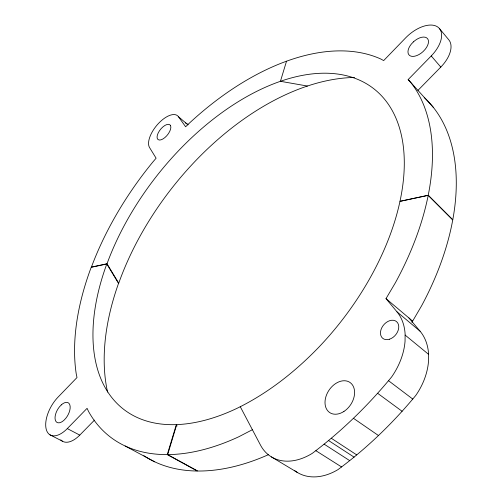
<?xml version="1.0" encoding="UTF-8"?>
<svg xmlns="http://www.w3.org/2000/svg" width="502" height="502" viewBox="0 0 502 502"><rect width="100%" height="100%" fill="white"/><g stroke="black" fill="none" stroke-linecap="round" stroke-linejoin="round"><path stroke-width="0.75" d="M268.626 454.586A227.55 138.106 -52 0 1 197.688 471.02L167.674 454.599L176.723 424.604A203.166 117.386 -52 0 0 238.067 407.819C268.589 392.752 295.571 371.342 319.115 346.895A203.166 117.386 -52 0 0 399.975 201.34L428.219 195.284L452.766 219.832A227.55 138.106 -52 0 1 421.617 305.756L411.935 322.328M143.861 455.703A227.506 138.063 -52 0 0 197.273 471.02L167.266 454.599L176.346 424.617A203.128 117.342 -52 0 1 106.794 263.983L91.201 267.302A233.16 135.283 -52 0 0 76.216 373.752L76.994 377.548L58.037 397.138A25.458 13.203 -60.3 0 0 46.335 429.668A25.458 13.203 -60.3 0 0 67.306 428.589L79.768 435.115L94.495 420.105M286.51 61.219L280.436 81.305L307.437 86.043M294.806 470.725A57.172 41.02 -58.3 0 0 337.997 469.602C366.899 448.242 392.959 423.054 415.844 395.356A57.529 42.218 -53.2 0 0 428.576 360.373L428.551 353.584A57.529 42.218 -53.2 0 0 420.08 331.213L396.982 311.83L386.007 298.627L395.312 282.896A233.204 135.333 -52 0 0 428.219 195.284A233.173 135.295 -52 0 0 410.724 82.359L408.151 79.592L431.231 55.954A27.786 15.393 -41.8 0 0 437.775 27.02A27.786 15.393 -41.8 0 0 405.647 37.87L383.672 60.579L380.698 58.96A233.173 135.295 -52 0 0 189.241 123.26L185.627 126.774L178.417 116.677A21.31 10.021 -50.9 0 0 158.337 123.605A21.31 10.021 -50.9 0 0 149.546 147.544L156.109 158.205L152.966 161.87A233.173 135.295 -52 0 0 91.408 267.089L107.008 263.763A203.141 117.361 -52 0 1 299.248 76.022A203.141 117.361 -52 0 1 399.975 201.34L428.212 195.322L452.76 219.87A227.519 138.075 -52 0 0 424.196 97.513M240.238 406.651L260.463 445.048A58.608 40.618 -57.8 0 0 312.188 453.413C341.686 431.293 368.255 405.346 391.673 376.895A59.004 41.829 -53.1 0 0 405.051 341.216L405.133 334.332A59.004 41.829 -53.1 0 0 396.982 311.83M67.306 428.589L87.084 408.333L88.603 411.565A233.16 135.283 -52 0 0 167.266 454.599M417.928 90.398L440.806 67.073A27.484 15.531 -41.5 0 0 448.688 39.683L439.332 28.432M252.387 429.712L238.87 436.727A233.204 135.333 -52 0 1 167.674 454.599M49.999 434.839L62.449 441.214M125.174 446.002L154.767 461.834M271.394 456.895L297.36 472.464M315.865 450.696L341.611 466.979M324.091 444.126L349.693 460.623M328.578 440.543L354.105 457.153M331.264 438.233L356.734 454.912M353.452 418.304L378.42 435.498M377.623 393.286L402.133 411.301M388.554 380.729L412.801 399.096M405.127 335.079L428.551 354.318M386.007 298.627L412.65 321.098M178.417 116.677L188.024 124.841A21.128 10.159 -50.8 0 0 185.439 122.984M408.151 79.592L433.257 107.271M431.231 55.954L440.806 67.073M408.935 317.967L420.08 331.213M106.794 263.983L118.535 283.392A222.794 135.107 -52 0 0 107.579 392.087M107.008 263.763L118.736 283.178A222.806 135.12 -52 0 1 354.531 77.477M176.346 424.617L177.074 425.978M79.768 435.115A25.207 13.341 -60.5 0 1 60.805 439.871M61.275 404.907L59.405 406.902A11.314 5.867 -60.3 0 0 55.383 420.293A11.314 5.867 -60.3 0 0 63.905 420.318L65.806 418.291A11.314 5.867 -60.3 0 0 69.828 404.882A11.314 5.867 -60.3 0 0 61.275 404.907M413.41 41.879L411.245 44.189A12.343 6.84 -41.8 0 0 409.839 55.653A12.343 6.84 -41.8 0 0 422.998 51.643L425.213 49.296A12.343 6.84 -41.8 0 0 426.606 37.813A12.343 6.84 -41.8 0 0 413.41 41.879M170.586 125.707L169.858 124.772A9.469 4.455 -50.9 0 0 161.217 128.543A9.469 4.455 -50.9 0 0 157.308 138.583L158.011 139.55A9.469 4.455 -50.9 0 0 166.702 135.822A9.469 4.455 -50.9 0 0 170.586 125.707M389.401 339.239A10.843 7.794 -50.4 0 0 397.64 322.836A10.843 7.794 -50.4 0 0 381.784 327.762A10.843 7.794 -50.4 0 0 389.401 339.239M343.933 411.445A18.16 13.027 -56.3 0 0 350.051 382.499A18.16 13.027 -56.3 0 0 325.434 398.519A18.16 13.027 -56.3 0 0 343.933 411.445"/></g></svg>
